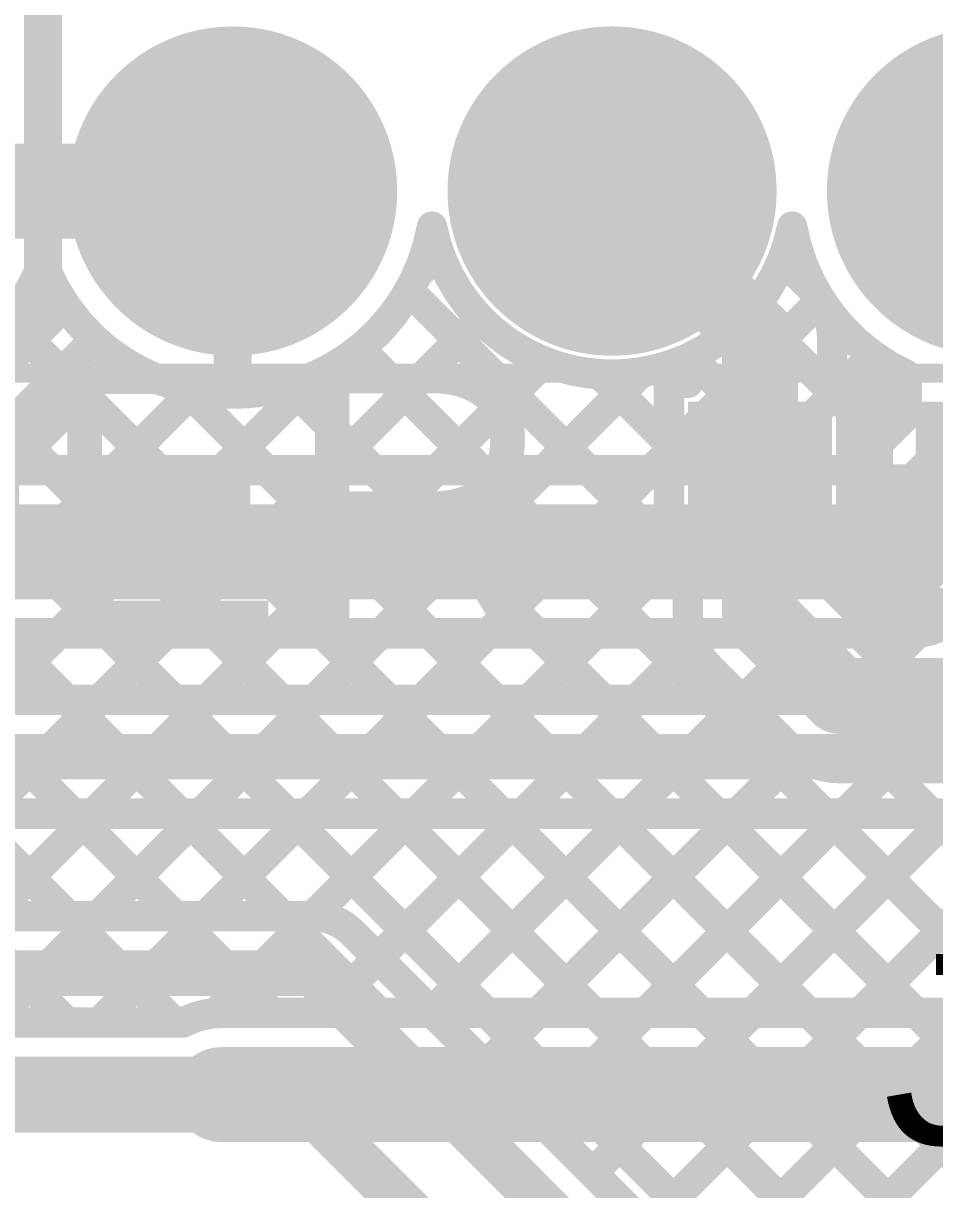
# Model space of a CAD drawing. Header units: millimetres. Extents: x -0.01 to 3.73, y -0.01 to 3.05.
# Drawn here: x 1.4018 to 1.642, y 2.5219 to 2.8292 of the extents above; entities that cross this region are included whole.
import ezdxf

# ---------------------------------------------------------------- set-up
doc = ezdxf.new("R2010")
doc.units = ezdxf.units.MM
doc.header["$MEASUREMENT"] = 0
for name, color, linetype in [('BottomLayer', 5, 'Continuous'), ('BottomPaste', 16, 'Continuous'), ('BottomSolder', 6, 'Continuous'), ('MultiLayer', 9, 'Continuous'), ('PadHoleLayer', 156, 'Continuous'), ('TopLayer', 1, 'Continuous'), ('TopOverlay', 2, 'Continuous'), ('TopSolder', 216, 'Continuous')]:
    doc.layers.add(name, color=color, linetype=linetype)
doc.styles.add('Arial', font='', dxfattribs={"height": 0.2})
doc.styles.get('Arial').set_extended_font_data('Arial')

# ---------------------------------------------------------------- blocks, each defined once
blk = doc.blocks.new('R__0603_B_83')
at = {"layer": 'BottomLayer'}
for points in [[(-0.045, -0.0175), (-0.045, 0.0175), (-0.015, 0.0175), (-0.015, -0.0175)], [(0.015, -0.0175), (0.015, 0.0175), (0.045, 0.0175), (0.045, -0.0175)]]:
    blk.add_hatch(color=5, dxfattribs=at).paths.add_polyline_path(points)
at = {"layer": 'BottomPaste'}
for points in [[(-0.045, -0.0175), (-0.045, 0.0175), (-0.015, 0.0175), (-0.015, -0.0175)], [(0.015, -0.0175), (0.015, 0.0175), (0.045, 0.0175), (0.045, -0.0175)]]:
    blk.add_hatch(color=16, dxfattribs=at).paths.add_polyline_path(points)
at = {"layer": 'BottomSolder'}
for points in [[(-0.049, -0.0215), (-0.049, 0.0215), (-0.011, 0.0215), (-0.011, -0.0215)], [(0.011, -0.0215), (0.011, 0.0215), (0.049, 0.0215), (0.049, -0.0215)]]:
    blk.add_hatch(color=6, dxfattribs=at).paths.add_polyline_path(points)
blk = doc.blocks.new('B_2100S08P_B110_121')
at = {"layer": 'BottomLayer'}
h = blk.add_hatch(color=5, dxfattribs=at)
edge = h.paths.add_edge_path()
edge.add_arc((-0.35, 0.05), 0.03937, 0, 360)
h = blk.add_hatch(color=5, dxfattribs=at)
edge = h.paths.add_edge_path()
edge.add_arc((-0.25, 0.05), 0.03937, 0, 360)
h = blk.add_hatch(color=5, dxfattribs=at)
edge = h.paths.add_edge_path()
edge.add_arc((-0.15, 0.05), 0.03937, 0, 360)
at = {"layer": 'BottomSolder'}
h = blk.add_hatch(color=6, dxfattribs=at)
edge = h.paths.add_edge_path()
edge.add_arc((-0.35, 0.05), 0.04337, 0, 360)
h = blk.add_hatch(color=6, dxfattribs=at)
edge = h.paths.add_edge_path()
edge.add_arc((-0.25, 0.05), 0.04337, 0, 360)
h = blk.add_hatch(color=6, dxfattribs=at)
edge = h.paths.add_edge_path()
edge.add_arc((-0.15, 0.05), 0.04337, 0, 360)
at = {"layer": 'MultiLayer'}
h = blk.add_hatch(color=9, dxfattribs=at)
edge = h.paths.add_edge_path()
edge.add_arc((-0.35, 0.05), 0.03937, 0, 360)
h = blk.add_hatch(color=9, dxfattribs=at)
edge = h.paths.add_edge_path()
edge.add_arc((-0.25, 0.05), 0.03937, 0, 360)
h = blk.add_hatch(color=9, dxfattribs=at)
edge = h.paths.add_edge_path()
edge.add_arc((-0.15, 0.05), 0.03937, 0, 360)
at = {"layer": 'PadHoleLayer'}
h = blk.add_hatch(color=156, dxfattribs=at)
edge = h.paths.add_edge_path()
edge.add_arc((-0.35, 0.05), 0.02008, 0, 360)
h = blk.add_hatch(color=156, dxfattribs=at)
edge = h.paths.add_edge_path()
edge.add_arc((-0.25, 0.05), 0.02008, 0, 360)
h = blk.add_hatch(color=156, dxfattribs=at)
edge = h.paths.add_edge_path()
edge.add_arc((-0.15, 0.05), 0.02008, 0, 360)
at = {"layer": 'TopLayer'}
h = blk.add_hatch(color=1, dxfattribs=at)
edge = h.paths.add_edge_path()
edge.add_arc((-0.35, 0.05), 0.03937, 0, 360)
h = blk.add_hatch(color=1, dxfattribs=at)
edge = h.paths.add_edge_path()
edge.add_arc((-0.25, 0.05), 0.03937, 0, 360)
h = blk.add_hatch(color=1, dxfattribs=at)
edge = h.paths.add_edge_path()
edge.add_arc((-0.15, 0.05), 0.03937, 0, 360)
at = {"layer": 'TopSolder'}
h = blk.add_hatch(color=216, dxfattribs=at)
edge = h.paths.add_edge_path()
edge.add_arc((-0.35, 0.05), 0.04337, 0, 360)
h = blk.add_hatch(color=216, dxfattribs=at)
edge = h.paths.add_edge_path()
edge.add_arc((-0.25, 0.05), 0.04337, 0, 360)
h = blk.add_hatch(color=216, dxfattribs=at)
edge = h.paths.add_edge_path()
edge.add_arc((-0.15, 0.05), 0.04337, 0, 360)
at = {"layer": 'TopOverlay', "const_width": 0.005}
blk.add_lwpolyline([(0.395, 0.098), (-0.395, 0.098)], dxfattribs=at)

msp = doc.modelspace()

# ---------------------------------------------------------------- linework, layer by layer
at = {"layer": 'BottomLayer'}
for points, const_width in [([(1.407, 2.752), (1.407, 2.835)], 0.01), ([(1.557, 2.785), (1.596, 2.746)], 0.02), ([(1.457, 2.73563), (1.457, 2.785)], 0.01), ([(1.60355, 2.77185), (1.60595, 2.76945)], 0.008), ([(1.50561, 2.76298), (1.51143, 2.76879)], 0.008), ([(1.60189, 2.76698), (1.60941, 2.75946)], 0.008), ([(1.50348, 2.75877), (1.572, 2.69026)], 0.008), ([(1.378, 2.723), (1.407, 2.752)], 0.01), ([(1.596, 2.708), (1.596, 2.746)], 0.02), ([(1.33692, 2.566), (1.52226, 2.75134)], 0.008), ([(1.615, 2.7345), (1.615, 2.746)], 0.008), ([(1.49051, 2.74346), (1.66547, 2.5685)], 0.008), ([(1.22082, 2.53475), (1.42696, 2.74089)], 0.008), ([(1.36521, 2.566), (1.53922, 2.74002)], 0.008), ([(1.3879, 2.7131), (1.4169, 2.7421)], 0.008), ([(1.61856, 2.7345), (1.62578, 2.74172)], 0.008), ([(1.39349, 2.566), (1.56474, 2.73725)], 0.008), ([(1.41196, 2.73716), (1.58062, 2.5685)], 0.008), ([(1.5538, 2.73674), (1.572, 2.71854)], 0.008), ([(1.577, 2.7345), (1.577, 2.73813)], 0.008), ([(1.627, 2.6765), (1.627, 2.7395)], 0.008), ([(1.30864, 2.566), (1.47902, 2.73639)], 0.008), ([(1.47193, 2.73376), (1.63719, 2.5685)], 0.008), ([(1.572, 2.7345), (1.577, 2.7345)], 0.008), ([(1.572, 2.6815), (1.572, 2.7345)], 0.008), ([(1.615, 2.7345), (1.62, 2.7345)], 0.008), ([(1.62, 2.6815), (1.62, 2.7345)], 0.008), ([(1.14902, 2.43467), (1.44694, 2.73259)], 0.008), ([(1.2468, 2.73261), (1.41341, 2.566)], 0.008), ([(1.44422, 2.73318), (1.6089, 2.5685)], 0.008), ([(1.62, 2.72711), (1.627, 2.72011)], 0.008), ([(1.39782, 2.72302), (1.55233, 2.5685)], 0.008), ([(1.42178, 2.566), (1.572, 2.71622)], 0.008), ([(1.596, 2.673), (1.596, 2.708)], 0.02), ([(1.62, 2.70766), (1.627, 2.71466)], 0.008), ([(1.32698, 2.709), (1.46748, 2.5685)], 0.008), ([(1.35527, 2.709), (1.49577, 2.5685)], 0.008), ([(1.38273, 2.70982), (1.52405, 2.5685)], 0.008), ([(1.631, 2.708), (1.656, 2.708)], 0.01), ([(1.30526, 2.70244), (1.4417, 2.566)], 0.008), ([(1.62, 2.69882), (1.627, 2.69182)], 0.008), ([(1.45251, 2.56845), (1.572, 2.68794)], 0.008), ([(1.61825, 2.67762), (1.627, 2.68637)], 0.008), ([(1.572, 2.6815), (1.577, 2.6815)], 0.008), ([(1.577, 2.673), (1.577, 2.6815)], 0.008), ([(1.615, 2.6815), (1.62, 2.6815)], 0.008), ([(1.596, 2.673), (1.617, 2.652)], 0.02), ([(1.615, 2.68087), (1.62487, 2.671)], 0.008), ([(1.627, 2.6765), (1.685, 2.6765)], 0.008), ([(1.63991, 2.671), (1.64541, 2.6765)], 0.008), ([(1.64232, 2.6765), (1.64782, 2.671)], 0.008), ([(1.62487, 2.671), (1.69213, 2.671)], 0.008), ([(1.48084, 2.5685), (1.57834, 2.66599)], 0.008), ([(1.58259, 2.65954), (1.60354, 2.63859)], 0.008), ([(1.617, 2.652), (1.7, 2.652)], 0.02), ([(1.50913, 2.5685), (1.59138, 2.65075)], 0.008), ([(1.53741, 2.5685), (1.60566, 2.63675)], 0.008), ([(1.5657, 2.5685), (1.6302, 2.633)], 0.008), ([(1.59398, 2.5685), (1.65848, 2.633)], 0.008), ([(1.617, 2.633), (1.7, 2.633)], 0.008), ([(1.62227, 2.5685), (1.68677, 2.633)], 0.008), ([(1.62926, 2.633), (1.69376, 2.5685)], 0.008), ([(1.454, 2.5685), (1.72915, 2.5685)], 0.008), ([(1.299, 2.566), (1.44394, 2.566)], 0.008), ([(1.454, 2.547), (1.778, 2.547)], 0.025), ([(1.299, 2.547), (1.454, 2.547)], 0.02)]:
    msp.add_lwpolyline(points, dxfattribs=dict(at, const_width=const_width))
for points, const_width in [([(1.552, 2.785, 1), (1.562, 2.785, 1)], 0.01), ([(1.4545, 2.785, 1), (1.4595, 2.785, 1)], 0.005), ([(1.50754, 2.77564, 1), (1.51154, 2.77564, 1)], 0.004), ([(1.50754, 2.77564, 1), (1.51154, 2.77564, 1)], 0.004), ([(1.60246, 2.77564, 1), (1.60646, 2.77564, 1)], 0.004), ([(1.60246, 2.77564, 1), (1.60646, 2.77564, 1)], 0.004), ([(1.60155, 2.77185, 1), (1.60555, 2.77185, 1)], 0.004), ([(1.50943, 2.76879, 1), (1.51343, 2.76879, 1)], 0.004), ([(1.60395, 2.76945, 1), (1.60795, 2.76945, 1)], 0.004), ([(1.59989, 2.76698, 1), (1.60389, 2.76698, 1)], 0.004), ([(1.59989, 2.76698, 1), (1.60389, 2.76698, 1)], 0.004), ([(1.50361, 2.76298, 1), (1.50761, 2.76298, 1)], 0.004), ([(1.50148, 2.75877, 1), (1.50548, 2.75877, 1)], 0.004), ([(1.60741, 2.75946, 1), (1.61141, 2.75946, 1)], 0.004), ([(1.60741, 2.75946, 1), (1.61141, 2.75946, 1)], 0.004), ([(1.60743, 2.75943, 1), (1.61143, 2.75943, 1)], 0.004), ([(1.4045, 2.752, 1), (1.4095, 2.752, 1)], 0.005), ([(1.4045, 2.752, 1), (1.4095, 2.752, 1)], 0.005), ([(1.591, 2.746, 1), (1.601, 2.746, 1)], 0.01), ([(1.591, 2.746, 1), (1.601, 2.746, 1)], 0.01), ([(1.52026, 2.75134, 1), (1.52426, 2.75134, 1)], 0.004), ([(1.41792, 2.74661, 1), (1.42192, 2.74661, 1)], 0.004), ([(1.41792, 2.74661, 1), (1.42192, 2.74661, 1)], 0.004), ([(1.41792, 2.74661, 1), (1.42192, 2.74661, 1)], 0.004), ([(1.613, 2.746, 1), (1.617, 2.746, 1)], 0.004), ([(1.613, 2.746, 1), (1.617, 2.746, 1)], 0.004), ([(1.613, 2.746, 1), (1.617, 2.746, 1)], 0.004), ([(1.48851, 2.74346, 1), (1.49251, 2.74346, 1)], 0.004), ([(1.4149, 2.7421, 1), (1.4189, 2.7421, 1)], 0.004), ([(1.4149, 2.7421, 1), (1.4189, 2.7421, 1)], 0.004), ([(1.4149, 2.7421, 1), (1.4189, 2.7421, 1)], 0.004), ([(1.42496, 2.74089, 1), (1.42896, 2.74089, 1)], 0.004), ([(1.53722, 2.74002, 1), (1.54122, 2.74002, 1)], 0.004), ([(1.57302, 2.74011, 1), (1.57702, 2.74011, 1)], 0.004), ([(1.62378, 2.74172, 1), (1.62778, 2.74172, 1)], 0.004), ([(1.40996, 2.73716, 1), (1.41396, 2.73716, 1)], 0.004), ([(1.4545, 2.73563, 1), (1.4595, 2.73563, 1)], 0.005), ([(1.5518, 2.73674, 1), (1.5558, 2.73674, 1)], 0.004), ([(1.56274, 2.73725, 1), (1.56674, 2.73725, 1)], 0.004), ([(1.575, 2.73813, 1), (1.579, 2.73813, 1)], 0.004), ([(1.625, 2.7395, 1), (1.629, 2.7395, 1)], 0.004), ([(1.62711, 2.7395, 1), (1.63111, 2.7395, 1)], 0.004), ([(1.46993, 2.73376, 1), (1.47393, 2.73376, 1)], 0.004), ([(1.47702, 2.73639, 1), (1.48102, 2.73639, 1)], 0.004), ([(1.57, 2.7345, 1), (1.574, 2.7345, 1)], 0.004), ([(1.57, 2.7345, 1), (1.574, 2.7345, 1)], 0.004), ([(1.575, 2.7345, 1), (1.579, 2.7345, 1)], 0.004), ([(1.575, 2.7345, 1), (1.579, 2.7345, 1)], 0.004), ([(1.613, 2.7345, 1), (1.617, 2.7345, 1)], 0.004), ([(1.613, 2.7345, 1), (1.617, 2.7345, 1)], 0.004), ([(1.61656, 2.7345, 1), (1.62056, 2.7345, 1)], 0.004), ([(1.618, 2.7345, 1), (1.622, 2.7345, 1)], 0.004), ([(1.618, 2.7345, 1), (1.622, 2.7345, 1)], 0.004), ([(1.44222, 2.73318, 1), (1.44622, 2.73318, 1)], 0.004), ([(1.44494, 2.73259, 1), (1.44894, 2.73259, 1)], 0.004), ([(1.618, 2.72711, 1), (1.622, 2.72711, 1)], 0.004), ([(1.57, 2.71854, 1), (1.574, 2.71854, 1)], 0.004), ([(1.625, 2.72011, 1), (1.629, 2.72011, 1)], 0.004), ([(1.57, 2.71622, 1), (1.574, 2.71622, 1)], 0.004), ([(1.591, 2.708, 1), (1.601, 2.708, 1)], 0.01), ([(1.591, 2.708, 1), (1.601, 2.708, 1)], 0.01), ([(1.625, 2.71466, 1), (1.629, 2.71466, 1)], 0.004), ([(1.6285, 2.708, 1), (1.6335, 2.708, 1)], 0.005), ([(1.618, 2.70766, 1), (1.622, 2.70766, 1)], 0.004), ([(1.618, 2.69882, 1), (1.622, 2.69882, 1)], 0.004), ([(1.625, 2.69182, 1), (1.629, 2.69182, 1)], 0.004), ([(1.57, 2.69026, 1), (1.574, 2.69026, 1)], 0.004), ([(1.57, 2.68794, 1), (1.574, 2.68794, 1)], 0.004), ([(1.625, 2.68637, 1), (1.629, 2.68637, 1)], 0.004), ([(1.57, 2.6815, 1), (1.574, 2.6815, 1)], 0.004), ([(1.57, 2.6815, 1), (1.574, 2.6815, 1)], 0.004), ([(1.575, 2.6815, 1), (1.579, 2.6815, 1)], 0.004), ([(1.575, 2.6815, 1), (1.579, 2.6815, 1)], 0.004), ([(1.613, 2.6815, 1), (1.617, 2.6815, 1)], 0.004), ([(1.618, 2.6815, 1), (1.622, 2.6815, 1)], 0.004), ([(1.618, 2.6815, 1), (1.622, 2.6815, 1)], 0.004), ([(1.591, 2.673, 1), (1.601, 2.673, 1)], 0.01), ([(1.591, 2.673, 1), (1.601, 2.673, 1)], 0.01), ([(1.613, 2.68087, 1), (1.617, 2.68087, 1)], 0.004), ([(1.61625, 2.67762, 1), (1.62025, 2.67762, 1)], 0.004), ([(1.625, 2.6765, 1), (1.629, 2.6765, 1)], 0.004), ([(1.625, 2.6765, 1), (1.629, 2.6765, 1)], 0.004), ([(1.64032, 2.6765, 1), (1.64432, 2.6765, 1)], 0.004), ([(1.64341, 2.6765, 1), (1.64741, 2.6765, 1)], 0.004), ([(1.575, 2.673, 1), (1.579, 2.673, 1)], 0.004), ([(1.575, 2.673, 1), (1.579, 2.673, 1)], 0.004), ([(1.575, 2.673, 1), (1.579, 2.673, 1)], 0.004), ([(1.62287, 2.671, 1), (1.62687, 2.671, 1)], 0.004), ([(1.62287, 2.671, 1), (1.62687, 2.671, 1)], 0.004), ([(1.63791, 2.671, 1), (1.64191, 2.671, 1)], 0.004), ([(1.57634, 2.66599, 1), (1.58034, 2.66599, 1)], 0.004), ([(1.58056, 2.65957, 1), (1.58457, 2.65957, 1)], 0.004), ([(1.58059, 2.65954, 1), (1.58459, 2.65954, 1)], 0.004), ([(1.58059, 2.65954, 1), (1.58459, 2.65954, 1)], 0.004), ([(1.612, 2.652, 1), (1.622, 2.652, 1)], 0.01), ([(1.612, 2.652, 1), (1.622, 2.652, 1)], 0.01), ([(1.58938, 2.65075, 1), (1.59338, 2.65075, 1)], 0.004), ([(1.60154, 2.63859, 1), (1.60554, 2.63859, 1)], 0.004), ([(1.60154, 2.63859, 1), (1.60554, 2.63859, 1)], 0.004), ([(1.60156, 2.63856, 1), (1.60556, 2.63856, 1)], 0.004), ([(1.60366, 2.63675, 1), (1.60766, 2.63675, 1)], 0.004), ([(1.615, 2.633, 1), (1.619, 2.633, 1)], 0.004), ([(1.615, 2.633, 1), (1.619, 2.633, 1)], 0.004), ([(1.615, 2.633, 1), (1.619, 2.633, 1)], 0.004), ([(1.62726, 2.633, 1), (1.63126, 2.633, 1)], 0.004), ([(1.6282, 2.633, 1), (1.6322, 2.633, 1)], 0.004), ([(1.45051, 2.56845, 1), (1.45451, 2.56845, 1)], 0.004), ([(1.452, 2.5685, 1), (1.456, 2.5685, 1)], 0.004), ([(1.452, 2.5685, 1), (1.456, 2.5685, 1)], 0.004), ([(1.46548, 2.5685, 1), (1.46948, 2.5685, 1)], 0.004), ([(1.47884, 2.5685, 1), (1.48284, 2.5685, 1)], 0.004), ([(1.49377, 2.5685, 1), (1.49777, 2.5685, 1)], 0.004), ([(1.50713, 2.5685, 1), (1.51113, 2.5685, 1)], 0.004), ([(1.52205, 2.5685, 1), (1.52605, 2.5685, 1)], 0.004), ([(1.53541, 2.5685, 1), (1.53941, 2.5685, 1)], 0.004), ([(1.55033, 2.5685, 1), (1.55433, 2.5685, 1)], 0.004), ([(1.5637, 2.5685, 1), (1.5677, 2.5685, 1)], 0.004), ([(1.57862, 2.5685, 1), (1.58262, 2.5685, 1)], 0.004), ([(1.59198, 2.5685, 1), (1.59598, 2.5685, 1)], 0.004), ([(1.6069, 2.5685, 1), (1.6109, 2.5685, 1)], 0.004), ([(1.62027, 2.5685, 1), (1.62427, 2.5685, 1)], 0.004), ([(1.63519, 2.5685, 1), (1.63919, 2.5685, 1)], 0.004), ([(1.41141, 2.566, 1), (1.41541, 2.566, 1)], 0.004), ([(1.41978, 2.566, 1), (1.42378, 2.566, 1)], 0.004), ([(1.4397, 2.566, 1), (1.4437, 2.566, 1)], 0.004), ([(1.44194, 2.566, 1), (1.44594, 2.566, 1)], 0.004), ([(1.44194, 2.566, 1), (1.44594, 2.566, 1)], 0.004), ([(1.44775, 2.547, 1), (1.46025, 2.547, 1)], 0.0125), ([(1.449, 2.547, 1), (1.459, 2.547, 1)], 0.01)]:
    msp.add_lwpolyline(points, format="xyb", close=True, dxfattribs=dict(at, const_width=const_width))
at = {"layer": 'BottomLayer', "const_width": 0.008}
for points in [[(1.50954, 2.77564, -0.600319), (1.41992, 2.74661)], [(1.57502, 2.74011, -0.470124), (1.50954, 2.77564)], [(1.60446, 2.77564, -0.046797), (1.60189, 2.76698)], [(1.62911, 2.7395, -0.214343), (1.60446, 2.77564)], [(1.60941, 2.75946, -0.199451), (1.615, 2.746)], [(1.60943, 2.75943, -0.198912), (1.615, 2.746)], [(1.41992, 2.74661, -0.097904), (1.4169, 2.7421)], [(1.41992, 2.74661, -0.097904), (1.4169, 2.7421)], [(1.58256, 2.65957, -0.198912), (1.577, 2.673)], [(1.58259, 2.65954, -0.199451), (1.577, 2.673)], [(1.617, 2.633, -0.199451), (1.60354, 2.63859)], [(1.617, 2.633, -0.198912), (1.60356, 2.63856)], [(1.44394, 2.566, -0.122366), (1.454, 2.5685)]]:
    msp.add_lwpolyline(points, format="xyb", dxfattribs=at)
at = {"layer": 'TopLayer'}
for points, const_width in [([(1.357, 2.785), (1.457, 2.785)], 0.025), ([(1.457, 2.73563), (1.457, 2.785)], 0.01), ([(1.60355, 2.77185), (1.60595, 2.76945)], 0.008), ([(1.50561, 2.76298), (1.51143, 2.76879)], 0.008), ([(1.50348, 2.75877), (1.55076, 2.7115)], 0.008), ([(1.56728, 2.7115), (1.61203, 2.75626)], 0.008), ([(1.3806, 2.72281), (1.41283, 2.75504)], 0.008), ([(1.59366, 2.75345), (1.62785, 2.71926)], 0.008), ([(1.39813, 2.75099), (1.43762, 2.7115)], 0.008), ([(1.48242, 2.7115), (1.52226, 2.75134)], 0.008), ([(1.49051, 2.74346), (1.52247, 2.7115)], 0.008), ([(1.39757, 2.7115), (1.42696, 2.74089)], 0.008), ([(1.51071, 2.7115), (1.53922, 2.74002)], 0.008), ([(1.57759, 2.74123), (1.60732, 2.7115)], 0.008), ([(1.59556, 2.7115), (1.62578, 2.74172)], 0.008), ([(1.38264, 2.73819), (1.40933, 2.7115)], 0.008), ([(1.53899, 2.7115), (1.56474, 2.73725)], 0.008), ([(1.5538, 2.73674), (1.57904, 2.7115)], 0.008), ([(1.45414, 2.7115), (1.47902, 2.73639)], 0.008), ([(1.47193, 2.73376), (1.49419, 2.7115)], 0.008), ([(1.63464, 2.72605), (1.63464, 2.73654)], 0.008), ([(1.42585, 2.7115), (1.44694, 2.73259)], 0.008), ([(1.44422, 2.73318), (1.4659, 2.7115)], 0.008), ([(1.62009, 2.7115), (1.63464, 2.72605)], 0.008), ([(1.629, 2.69), (1.65614, 2.71714)], 0.025), ([(1.39191, 2.7115), (1.62009, 2.7115)], 0.008), ([(1.383, 2.69), (1.629, 2.69)], 0.025), ([(1.629, 2.69), (1.635, 2.69)], 0.025), ([(1.383, 2.6685), (1.629, 2.6685)], 0.008), ([(1.39364, 2.651), (1.41114, 2.6685)], 0.008), ([(1.39577, 2.6685), (1.41327, 2.651)], 0.008), ([(1.42192, 2.651), (1.43942, 2.6685)], 0.008), ([(1.42405, 2.6685), (1.44155, 2.651)], 0.008), ([(1.45021, 2.651), (1.46771, 2.6685)], 0.008), ([(1.45233, 2.6685), (1.46983, 2.651)], 0.008), ([(1.47849, 2.651), (1.49599, 2.6685)], 0.008), ([(1.48062, 2.6685), (1.49812, 2.651)], 0.008), ([(1.50678, 2.651), (1.52428, 2.6685)], 0.008), ([(1.5089, 2.6685), (1.5264, 2.651)], 0.008), ([(1.53506, 2.651), (1.55256, 2.6685)], 0.008), ([(1.53719, 2.6685), (1.55469, 2.651)], 0.008), ([(1.56334, 2.651), (1.58084, 2.6685)], 0.008), ([(1.56547, 2.6685), (1.58297, 2.651)], 0.008), ([(1.59163, 2.651), (1.60913, 2.6685)], 0.008), ([(1.59376, 2.6685), (1.61126, 2.651)], 0.008), ([(1.61991, 2.651), (1.63757, 2.66865)], 0.008), ([(1.62204, 2.6685), (1.63954, 2.651)], 0.008), ([(1.629, 2.6685), (1.635, 2.6685)], 0.008), ([(1.07467, 2.651), (2.86, 2.651)], 0.008), ([(1.031, 2.636), (2.86, 2.636)], 0.012), ([(1.03721, 2.621), (2.85379, 2.621)], 0.008), ([(1.3867, 2.621), (1.4137, 2.594)], 0.008), ([(1.39321, 2.594), (1.42021, 2.621)], 0.008), ([(1.41498, 2.621), (1.44198, 2.594)], 0.008), ([(1.42149, 2.594), (1.44849, 2.621)], 0.008), ([(1.44327, 2.621), (1.47027, 2.594)], 0.008), ([(1.44978, 2.594), (1.47678, 2.621)], 0.008), ([(1.47155, 2.621), (1.903, 2.18955)], 0.008), ([(1.47806, 2.594), (1.50506, 2.621)], 0.008), ([(1.49528, 2.58293), (1.53334, 2.621)], 0.008), ([(1.49983, 2.621), (1.903, 2.21783)], 0.008), ([(1.50942, 2.56879), (1.56163, 2.621)], 0.008), ([(1.52356, 2.55465), (1.58991, 2.621)], 0.008), ([(1.52812, 2.621), (1.76246, 2.38666)], 0.008), ([(1.5377, 2.54051), (1.6182, 2.621)], 0.008), ([(1.55185, 2.52637), (1.64648, 2.621)], 0.008), ([(1.5564, 2.621), (1.768, 2.4094)], 0.008), ([(1.56599, 2.51222), (1.67477, 2.621)], 0.008), ([(1.58013, 2.49808), (1.70305, 2.621)], 0.008), ([(1.58469, 2.621), (1.76325, 2.44244)], 0.008), ([(1.59427, 2.48394), (1.73133, 2.621)], 0.008), ([(1.61297, 2.621), (1.7693, 2.46467)], 0.008), ([(1.64126, 2.621), (1.72565, 2.5366)], 0.008), ([(1.06643, 2.594), (1.478, 2.594)], 0.008), ([(1.48861, 2.5896), (1.72141, 2.35681)], 0.008), ([(1.052, 2.579), (1.478, 2.579)], 0.012), ([(1.478, 2.579), (1.721, 2.336)], 0.012), ([(0.99965, 2.54699), (1.47301, 2.54699)], 0.012), ([(1.47301, 2.54699), (1.73677, 2.28323)], 0.012)]:
    msp.add_lwpolyline(points, dxfattribs=dict(at, const_width=const_width))
for points, const_width in [([(1.45075, 2.785, 1), (1.46325, 2.785, 1)], 0.0125), ([(1.4545, 2.785, 1), (1.4595, 2.785, 1)], 0.005), ([(1.50754, 2.77564, 1), (1.51154, 2.77564, 1)], 0.004), ([(1.50754, 2.77564, 1), (1.51154, 2.77564, 1)], 0.004), ([(1.60246, 2.77564, 1), (1.60646, 2.77564, 1)], 0.004), ([(1.60246, 2.77564, 1), (1.60646, 2.77564, 1)], 0.004), ([(1.60155, 2.77185, 1), (1.60555, 2.77185, 1)], 0.004), ([(1.50943, 2.76879, 1), (1.51343, 2.76879, 1)], 0.004), ([(1.60395, 2.76945, 1), (1.60795, 2.76945, 1)], 0.004), ([(1.40385, 2.7635, 1), (1.40785, 2.7635, 1)], 0.004), ([(1.40615, 2.7635, 1), (1.41015, 2.7635, 1)], 0.004), ([(1.50361, 2.76298, 1), (1.50761, 2.76298, 1)], 0.004), ([(1.50148, 2.75877, 1), (1.50548, 2.75877, 1)], 0.004), ([(1.61003, 2.75626, 1), (1.61403, 2.75626, 1)], 0.004), ([(1.41083, 2.75504, 1), (1.41483, 2.75504, 1)], 0.004), ([(1.59166, 2.75345, 1), (1.59566, 2.75345, 1)], 0.004), ([(1.39613, 2.75099, 1), (1.40013, 2.75099, 1)], 0.004), ([(1.52026, 2.75134, 1), (1.52426, 2.75134, 1)], 0.004), ([(1.48851, 2.74346, 1), (1.49251, 2.74346, 1)], 0.004), ([(1.42496, 2.74089, 1), (1.42896, 2.74089, 1)], 0.004), ([(1.53722, 2.74002, 1), (1.54122, 2.74002, 1)], 0.004), ([(1.57559, 2.74123, 1), (1.57959, 2.74123, 1)], 0.004), ([(1.62378, 2.74172, 1), (1.62778, 2.74172, 1)], 0.004), ([(1.4545, 2.73563, 1), (1.4595, 2.73563, 1)], 0.005), ([(1.5518, 2.73674, 1), (1.5558, 2.73674, 1)], 0.004), ([(1.56274, 2.73725, 1), (1.56674, 2.73725, 1)], 0.004), ([(1.46993, 2.73376, 1), (1.47393, 2.73376, 1)], 0.004), ([(1.47702, 2.73639, 1), (1.48102, 2.73639, 1)], 0.004), ([(1.63264, 2.73654, 1), (1.63664, 2.73654, 1)], 0.004), ([(1.63264, 2.73654, 1), (1.63664, 2.73654, 1)], 0.004), ([(1.44222, 2.73318, 1), (1.44622, 2.73318, 1)], 0.004), ([(1.44494, 2.73259, 1), (1.44894, 2.73259, 1)], 0.004), ([(1.63264, 2.72605, 1), (1.63664, 2.72605, 1)], 0.004), ([(1.63264, 2.72605, 1), (1.63664, 2.72605, 1)], 0.004), ([(1.62585, 2.71926, 1), (1.62985, 2.71926, 1)], 0.004), ([(1.40733, 2.7115, 1), (1.41133, 2.7115, 1)], 0.004), ([(1.42385, 2.7115, 1), (1.42785, 2.7115, 1)], 0.004), ([(1.43562, 2.7115, 1), (1.43962, 2.7115, 1)], 0.004), ([(1.45214, 2.7115, 1), (1.45614, 2.7115, 1)], 0.004), ([(1.4639, 2.7115, 1), (1.4679, 2.7115, 1)], 0.004), ([(1.48042, 2.7115, 1), (1.48442, 2.7115, 1)], 0.004), ([(1.49219, 2.7115, 1), (1.49619, 2.7115, 1)], 0.004), ([(1.50871, 2.7115, 1), (1.51271, 2.7115, 1)], 0.004), ([(1.52047, 2.7115, 1), (1.52447, 2.7115, 1)], 0.004), ([(1.53699, 2.7115, 1), (1.54099, 2.7115, 1)], 0.004), ([(1.54876, 2.7115, 1), (1.55276, 2.7115, 1)], 0.004), ([(1.56528, 2.7115, 1), (1.56928, 2.7115, 1)], 0.004), ([(1.57704, 2.7115, 1), (1.58104, 2.7115, 1)], 0.004), ([(1.59356, 2.7115, 1), (1.59756, 2.7115, 1)], 0.004), ([(1.60532, 2.7115, 1), (1.60932, 2.7115, 1)], 0.004), ([(1.61809, 2.7115, 1), (1.62209, 2.7115, 1)], 0.004), ([(1.61809, 2.7115, 1), (1.62209, 2.7115, 1)], 0.004), ([(1.62275, 2.69, 1), (1.63525, 2.69, 1)], 0.0125), ([(1.62275, 2.69, 1), (1.63525, 2.69, 1)], 0.0125), ([(1.62275, 2.69, 1), (1.63525, 2.69, 1)], 0.0125), ([(1.62875, 2.69, 1), (1.64125, 2.69, 1)], 0.0125), ([(1.40914, 2.6685, 1), (1.41314, 2.6685, 1)], 0.004), ([(1.42205, 2.6685, 1), (1.42605, 2.6685, 1)], 0.004), ([(1.43742, 2.6685, 1), (1.44142, 2.6685, 1)], 0.004), ([(1.45033, 2.6685, 1), (1.45433, 2.6685, 1)], 0.004), ([(1.46571, 2.6685, 1), (1.46971, 2.6685, 1)], 0.004), ([(1.47862, 2.6685, 1), (1.48262, 2.6685, 1)], 0.004), ([(1.49399, 2.6685, 1), (1.49799, 2.6685, 1)], 0.004), ([(1.5069, 2.6685, 1), (1.5109, 2.6685, 1)], 0.004), ([(1.52228, 2.6685, 1), (1.52628, 2.6685, 1)], 0.004), ([(1.53519, 2.6685, 1), (1.53919, 2.6685, 1)], 0.004), ([(1.55056, 2.6685, 1), (1.55456, 2.6685, 1)], 0.004), ([(1.56347, 2.6685, 1), (1.56747, 2.6685, 1)], 0.004), ([(1.57884, 2.6685, 1), (1.58284, 2.6685, 1)], 0.004), ([(1.59176, 2.6685, 1), (1.59576, 2.6685, 1)], 0.004), ([(1.60713, 2.6685, 1), (1.61113, 2.6685, 1)], 0.004), ([(1.62004, 2.6685, 1), (1.62404, 2.6685, 1)], 0.004), ([(1.627, 2.6685, 1), (1.631, 2.6685, 1)], 0.004), ([(1.627, 2.6685, 1), (1.631, 2.6685, 1)], 0.004), ([(1.633, 2.6685, 1), (1.637, 2.6685, 1)], 0.004), ([(1.633, 2.6685, 1), (1.637, 2.6685, 1)], 0.004), ([(1.63557, 2.66865, 1), (1.63957, 2.66865, 1)], 0.004), ([(1.41127, 2.651, 1), (1.41527, 2.651, 1)], 0.004), ([(1.41992, 2.651, 1), (1.42392, 2.651, 1)], 0.004), ([(1.43955, 2.651, 1), (1.44355, 2.651, 1)], 0.004), ([(1.44821, 2.651, 1), (1.45221, 2.651, 1)], 0.004), ([(1.46783, 2.651, 1), (1.47183, 2.651, 1)], 0.004), ([(1.47649, 2.651, 1), (1.48049, 2.651, 1)], 0.004), ([(1.49612, 2.651, 1), (1.50012, 2.651, 1)], 0.004), ([(1.50478, 2.651, 1), (1.50878, 2.651, 1)], 0.004), ([(1.5244, 2.651, 1), (1.5284, 2.651, 1)], 0.004), ([(1.53306, 2.651, 1), (1.53706, 2.651, 1)], 0.004), ([(1.55269, 2.651, 1), (1.55669, 2.651, 1)], 0.004), ([(1.56134, 2.651, 1), (1.56534, 2.651, 1)], 0.004), ([(1.58097, 2.651, 1), (1.58497, 2.651, 1)], 0.004), ([(1.58963, 2.651, 1), (1.59363, 2.651, 1)], 0.004), ([(1.60926, 2.651, 1), (1.61326, 2.651, 1)], 0.004), ([(1.61791, 2.651, 1), (1.62191, 2.651, 1)], 0.004), ([(1.63754, 2.651, 1), (1.64154, 2.651, 1)], 0.004), ([(1.41298, 2.621, 1), (1.41698, 2.621, 1)], 0.004), ([(1.41821, 2.621, 1), (1.42221, 2.621, 1)], 0.004), ([(1.44127, 2.621, 1), (1.44527, 2.621, 1)], 0.004), ([(1.44649, 2.621, 1), (1.45049, 2.621, 1)], 0.004), ([(1.46955, 2.621, 1), (1.47355, 2.621, 1)], 0.004), ([(1.47478, 2.621, 1), (1.47878, 2.621, 1)], 0.004), ([(1.49783, 2.621, 1), (1.50183, 2.621, 1)], 0.004), ([(1.50306, 2.621, 1), (1.50706, 2.621, 1)], 0.004), ([(1.52612, 2.621, 1), (1.53012, 2.621, 1)], 0.004), ([(1.53134, 2.621, 1), (1.53534, 2.621, 1)], 0.004), ([(1.5544, 2.621, 1), (1.5584, 2.621, 1)], 0.004), ([(1.55963, 2.621, 1), (1.56363, 2.621, 1)], 0.004), ([(1.58269, 2.621, 1), (1.58669, 2.621, 1)], 0.004), ([(1.58791, 2.621, 1), (1.59191, 2.621, 1)], 0.004), ([(1.61097, 2.621, 1), (1.61497, 2.621, 1)], 0.004), ([(1.6162, 2.621, 1), (1.6202, 2.621, 1)], 0.004), ([(1.63926, 2.621, 1), (1.64326, 2.621, 1)], 0.004), ([(1.4117, 2.594, 1), (1.4157, 2.594, 1)], 0.004), ([(1.41949, 2.594, 1), (1.42349, 2.594, 1)], 0.004), ([(1.43998, 2.594, 1), (1.44398, 2.594, 1)], 0.004), ([(1.44778, 2.594, 1), (1.45178, 2.594, 1)], 0.004), ([(1.46827, 2.594, 1), (1.47227, 2.594, 1)], 0.004), ([(1.476, 2.594, 1), (1.48, 2.594, 1)], 0.004), ([(1.476, 2.594, 1), (1.48, 2.594, 1)], 0.004), ([(1.476, 2.594, 1), (1.48, 2.594, 1)], 0.004), ([(1.47606, 2.594, 1), (1.48006, 2.594, 1)], 0.004), ([(1.4866, 2.58961, 1), (1.4906, 2.58961, 1)], 0.004), ([(1.48661, 2.58961, 1), (1.49061, 2.58961, 1)], 0.004), ([(1.48661, 2.5896, 1), (1.49061, 2.5896, 1)], 0.004), ([(1.475, 2.579, 1), (1.481, 2.579, 1)], 0.006), ([(1.475, 2.579, 1), (1.481, 2.579, 1)], 0.006), ([(1.49328, 2.58293, 1), (1.49728, 2.58293, 1)], 0.004), ([(1.50742, 2.56879, 1), (1.51142, 2.56879, 1)], 0.004), ([(1.52156, 2.55465, 1), (1.52556, 2.55465, 1)], 0.004), ([(1.47001, 2.54699, 1), (1.47601, 2.54699, 1)], 0.006), ([(1.47001, 2.54699, 1), (1.47601, 2.54699, 1)], 0.006), ([(1.5357, 2.54051, 1), (1.5397, 2.54051, 1)], 0.004), ([(1.54985, 2.52637, 1), (1.55385, 2.52637, 1)], 0.004)]:
    msp.add_lwpolyline(points, format="xyb", close=True, dxfattribs=dict(at, const_width=const_width))
at = {"layer": 'TopLayer', "const_width": 0.008}
for points in [[(1.50954, 2.77564, -0.740951), (1.40815, 2.7635)], [(1.60446, 2.77564, -0.822088), (1.50954, 2.77564)], [(1.63464, 2.73654, -0.245343), (1.60446, 2.77564)], [(1.40585, 2.7635, -0.18754), (1.3785, 2.73615)], [(1.65627, 2.68686, -0.371968), (1.635, 2.6685)], [(1.478, 2.594, -0.198764), (1.4886, 2.58961)], [(1.478, 2.594, -0.198912), (1.48861, 2.58961)]]:
    msp.add_lwpolyline(points, format="xyb", dxfattribs=at)

# ---------------------------------------------------------------- block references
at = {"rotation": 180}
msp.add_blockref('B_2100S08P_B110_121', (1.307, 2.835), dxfattribs=at)
msp.add_blockref('R__0603_B_83', (1.626, 2.708))

# ---------------------------------------------------------------- texts
at = {"layer": 'TopOverlay', "style": 'Arial'}
msp.add_text('LCD HEADER', height=0.07, rotation=360, dxfattribs=at).set_placement((0.911, 2.66934))
msp.add_text('J4', height=0.05, dxfattribs=at).set_placement((1.62835, 2.53401))

doc.saveas('drawing.dxf')
